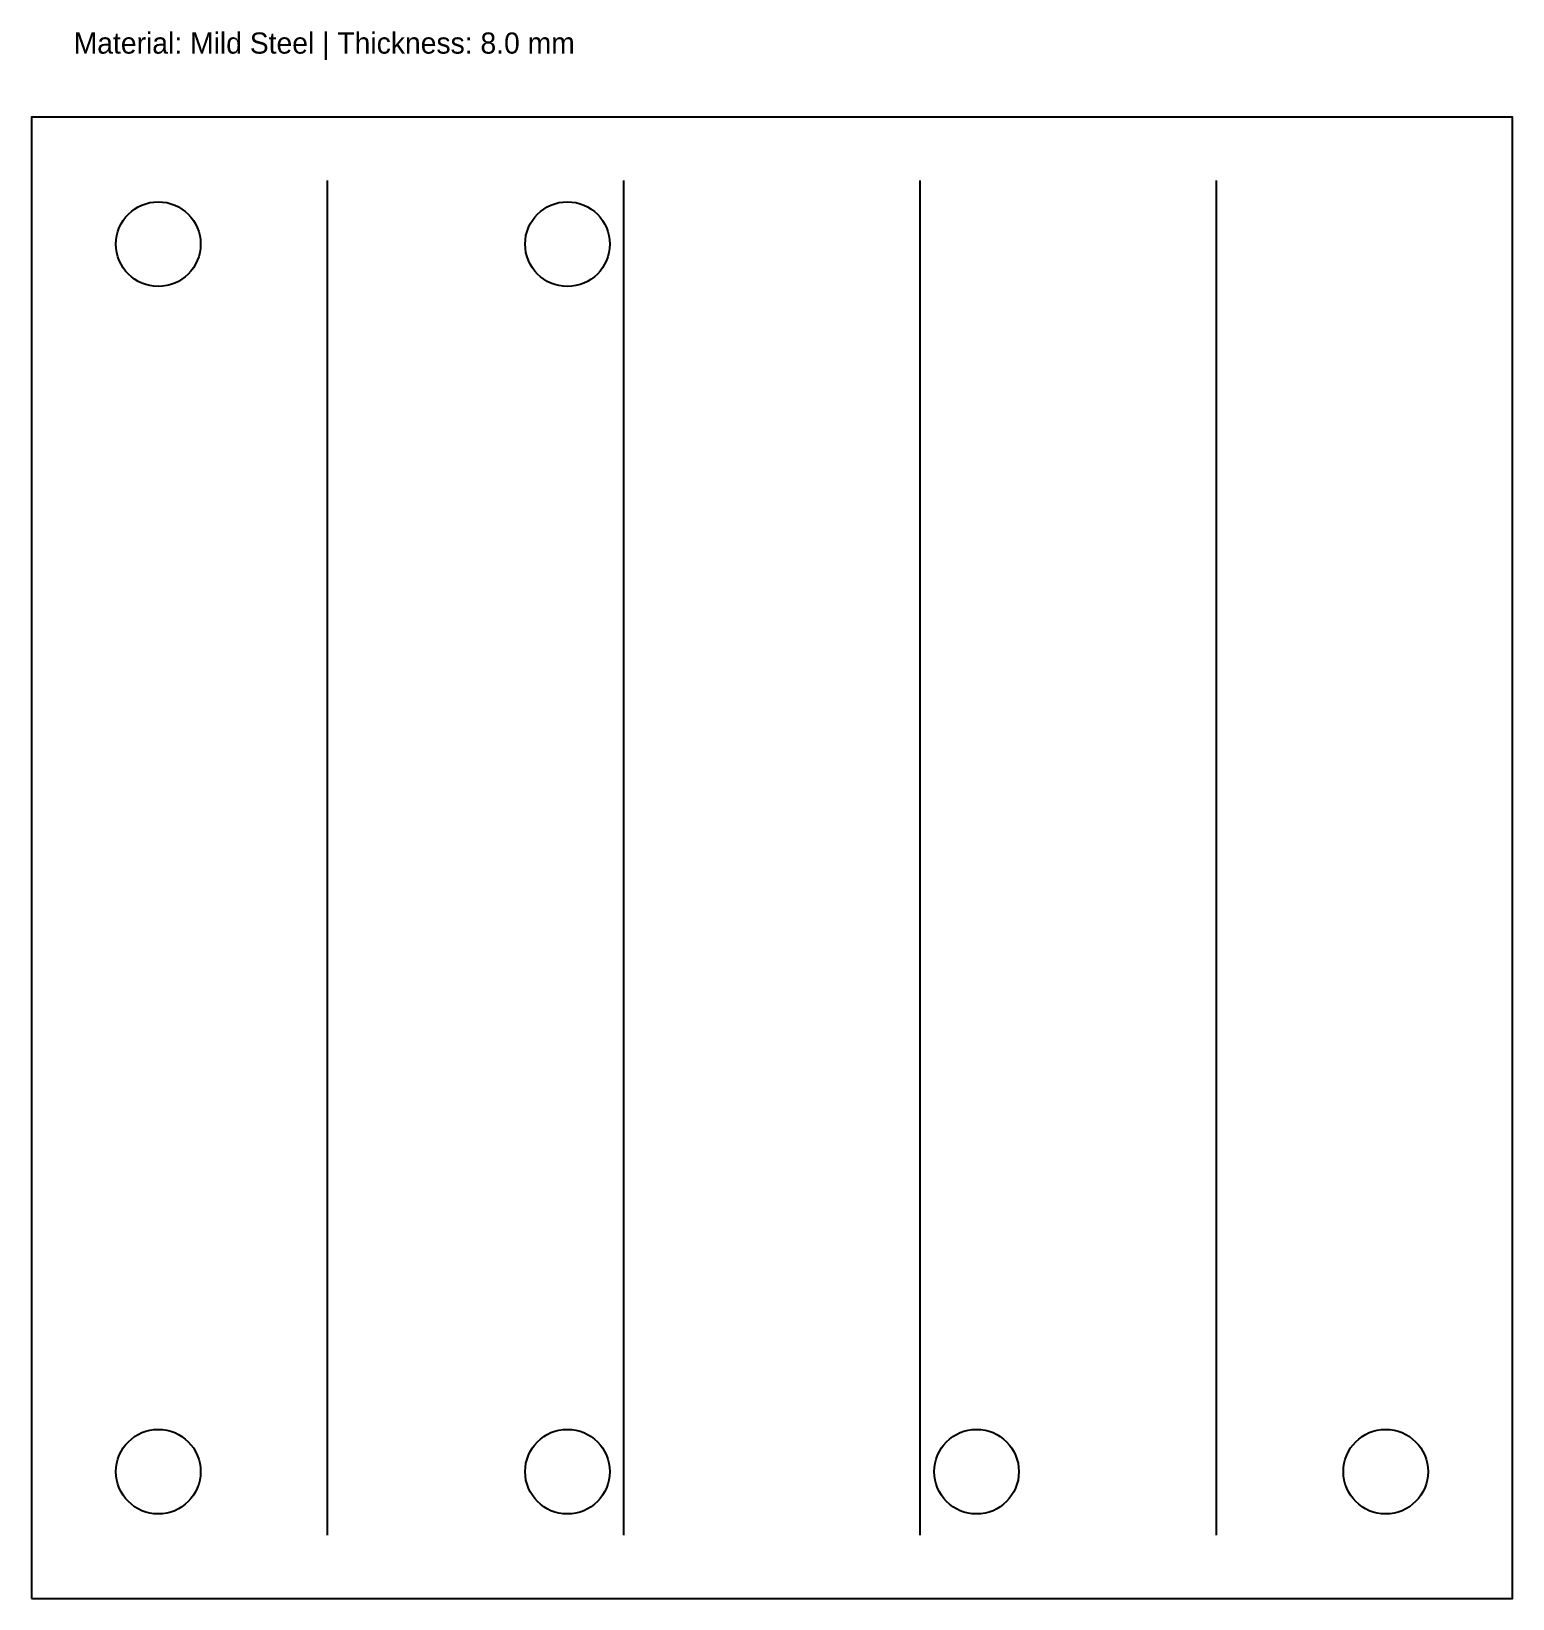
# Model space of a CAD drawing. Header units: metres. Extents: x 0 to 350, y 0 to 370.
import ezdxf

# ---------------------------------------------------------------- set-up
doc = ezdxf.new("R2010")
doc.units = ezdxf.units.M

msp = doc.modelspace()

# ---------------------------------------------------------------- linework, layer by layer
at = {"layer": 'BRAKE'}
for p, q in [((70, 15), (70, 335)), ((140, 15), (140, 335)), ((210, 15), (210, 335)), ((280, 15), (280, 335))]:
    msp.add_line(p, q, dxfattribs=at)
at = {"layer": 'HOLES'}
for centre in [(30, 320), (126.67, 320), (30, 30), (126.67, 30), (223.33, 30), (320, 30)]:
    msp.add_circle(centre, 10, dxfattribs=at)
at = {"layer": 'PROFILE'}
msp.add_lwpolyline([(0, 0), (350, 0), (350, 350), (0, 350)], close=True, dxfattribs=at)

# ---------------------------------------------------------------- texts
at = {"layer": 'NOTES'}
msp.add_text('Material: Mild Steel | Thickness: 8.0 mm', height=5, dxfattribs=at).set_placement((10, 365))

doc.saveas('drawing.dxf')
